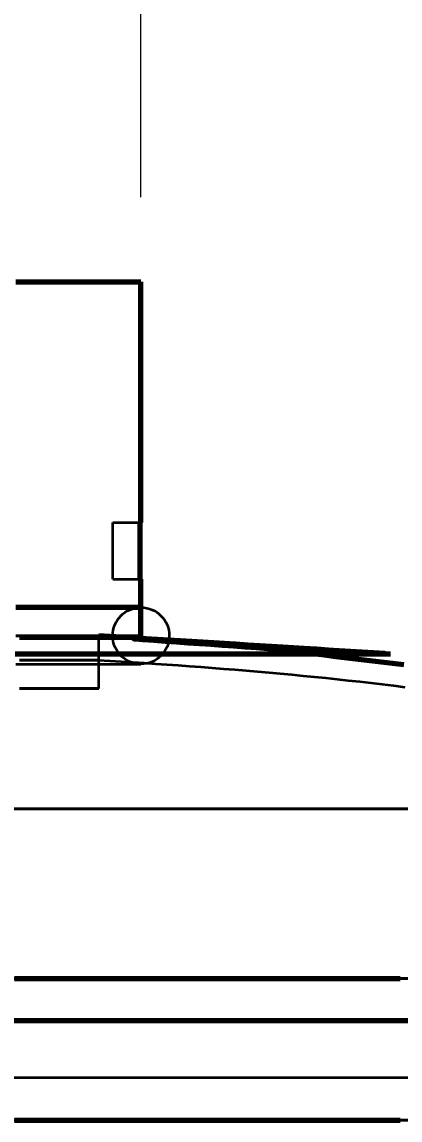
# Model space of a CAD drawing. Header units: millimetres. Extents: x 0 to 1554, y 0 to 420.
# Drawn here: x 131.87 to 138.55, y 304.7 to 324.09 of the extents above; entities that cross this region are included whole.
import ezdxf

# ---------------------------------------------------------------- set-up
doc = ezdxf.new("R2010")
doc.units = ezdxf.units.MM
doc.linetypes.add('IRAM-E-TRAZOS', pattern=[5, 4, -1])
for name, color, linetype, lineweight in [('01-VISIBLE', 7, 'CONTINUOUS', 70), ('02-OCULTA', 4, 'IRAM-E-TRAZOS', 35), ('04-COTA', 3, 'CONTINUOUS', 18)]:
    doc.layers.add(name, color=color, linetype=linetype, lineweight=lineweight)
doc.styles.add('ISO3098', font='isocpeur.ttf')
doc.dimstyles.new('FLAMA-IRAM', dxfattribs={"dimtxt": 3.5, "dimasz": 3.5, "dimexe": 2, "dimexo": 1.5, "dimgap": 1, "dimtad": 1, "dimdec": 1, "dimtxsty": 'ISO3098', "dimblk": 'IRAM_FLECHA', "dimblk1": 'IRAM_FLECHA', "dimblk2": 'IRAM_FLECHA', "dimcen": 2.5, "dimclrd": 256, "dimclre": 256, "dimclrt": 256, "dimazin": 3, "dimtfac": 1, "dimtmove": 0, "dimatfit": 3, "dimlwd": 18, "dimlwe": 18})

# ---------------------------------------------------------------- blocks, each defined once
blk = doc.blocks.new('IRAM_FLECHA')
blk.add_solid([(0, 0), (-1, 0.125), (-1, -0.125)])

msp = doc.modelspace()

# ---------------------------------------------------------------- linework, layer by layer
at = {"layer": '01-VISIBLE'}
for p, q in [((133.975, 315.25), (133.975, 319.5)), ((133.958, 314.25), (133.958, 315.25)), ((133.975, 313.25), (133.975, 314.25))]:
    msp.add_line(p, q, dxfattribs=at)
for points in [[(131.76, 319.5), (131.961, 319.5), (132.162, 319.5), (132.364, 319.5), (132.565, 319.5), (132.767, 319.5), (132.968, 319.5), (133.169, 319.5), (133.371, 319.5), (133.572, 319.5), (133.774, 319.5), (133.975, 319.5)], [(133.958, 315.25), (133.961, 315.25), (133.963, 315.25), (133.966, 315.25), (133.969, 315.25), (133.972, 315.25), (133.975, 315.25)], [(133.958, 314.25), (133.961, 314.25), (133.963, 314.25), (133.966, 314.25), (133.969, 314.25), (133.972, 314.25), (133.975, 314.25)], [(133.975, 313.75), (133.774, 313.75), (133.572, 313.75), (133.371, 313.75), (133.169, 313.75), (132.968, 313.75), (132.767, 313.75), (132.565, 313.75), (132.364, 313.75), (132.162, 313.75), (131.961, 313.75), (131.76, 313.75)], [(138.622, 312.735), (138.422, 312.761), (138.222, 312.786), (138.022, 312.81), (137.822, 312.833), (137.621, 312.857), (137.421, 312.881), (137.221, 312.905), (137.021, 312.933), (136.821, 312.962), (136.621, 312.984), (136.42, 313.002), (136.219, 313.019), (136.018, 313.035), (135.817, 313.05), (135.616, 313.065), (135.415, 313.079), (135.213, 313.094), (135.012, 313.108), (134.811, 313.122), (134.61, 313.137), (134.409, 313.151), (134.208, 313.166), (134.006, 313.181), (133.846, 313.196), (134.048, 313.186), (134.251, 313.175), (134.45, 313.164), (134.658, 313.151), (134.859, 313.14), (135.061, 313.128), (135.262, 313.116), (135.463, 313.104), (135.665, 313.092), (135.866, 313.08), (136.067, 313.068), (136.269, 313.055), (136.47, 313.043), (136.671, 313.031), (136.873, 313.019), (137.074, 313.007), (137.275, 312.995), (137.477, 312.983), (137.678, 312.971), (137.879, 312.959), (138.081, 312.947), (138.282, 312.935), (138.283, 312.936), (138.085, 312.948), (137.883, 312.961), (137.678, 312.974), (137.477, 312.986), (137.284, 312.998), (137.076, 313.011), (136.859, 313.025), (136.673, 313.036), (136.48, 313.048), (136.28, 313.061), (136.074, 313.073), (135.862, 313.087), (135.645, 313.1), (135.454, 313.112), (135.263, 313.124), (135.069, 313.136), (134.872, 313.148), (134.673, 313.16), (134.47, 313.173), (134.266, 313.186), (134.059, 313.198), (133.849, 313.211), (133.637, 313.224), (133.424, 313.238), (133.23, 313.25)], [(131.75, 312.929), (131.951, 312.929), (132.152, 312.929), (132.353, 312.929), (132.554, 312.929), (132.755, 312.929), (132.956, 312.929), (133.157, 312.929), (133.358, 312.929), (133.559, 312.929), (133.76, 312.929), (133.961, 312.929), (134.162, 312.929), (134.363, 312.929), (134.564, 312.929), (134.765, 312.929), (134.966, 312.929), (135.167, 312.929), (135.368, 312.929), (135.569, 312.929), (135.77, 312.929), (135.971, 312.929), (136.172, 312.929), (136.373, 312.929), (136.574, 312.929), (136.775, 312.929), (136.976, 312.929), (137.177, 312.929), (137.378, 312.929), (137.579, 312.929), (137.78, 312.929), (137.981, 312.929), (138.182, 312.929), (138.383, 312.929)], [(131.738, 307.195), (131.939, 307.195), (132.139, 307.195), (132.34, 307.195), (132.54, 307.195), (132.741, 307.195), (132.941, 307.195), (133.142, 307.195), (133.342, 307.195), (133.543, 307.195), (133.743, 307.195), (133.944, 307.195), (134.144, 307.195), (134.345, 307.195), (134.546, 307.195), (134.746, 307.195), (134.947, 307.195), (135.147, 307.195), (135.348, 307.195), (135.548, 307.195), (135.749, 307.195), (135.949, 307.195), (136.15, 307.195), (136.35, 307.195), (136.551, 307.195), (136.751, 307.195), (136.952, 307.195), (137.152, 307.195), (137.353, 307.195), (137.553, 307.195), (137.754, 307.195), (137.954, 307.195), (138.155, 307.195), (138.356, 307.195), (138.556, 307.195)], [(138.741, 306.445), (138.541, 306.445), (138.34, 306.445), (138.14, 306.445), (137.94, 306.445), (137.74, 306.445), (137.539, 306.445), (137.339, 306.445), (137.139, 306.445), (136.939, 306.445), (136.738, 306.445), (136.538, 306.445), (136.338, 306.445), (136.137, 306.445), (135.937, 306.445), (135.737, 306.445), (135.537, 306.445), (135.336, 306.445), (135.136, 306.445), (134.936, 306.445), (134.736, 306.445), (134.535, 306.445), (134.335, 306.445), (134.135, 306.445), (133.935, 306.445), (133.734, 306.445), (133.534, 306.445), (133.334, 306.445), (133.134, 306.445), (132.933, 306.445), (132.733, 306.445), (132.533, 306.445), (132.332, 306.445), (132.132, 306.445), (131.932, 306.445), (131.732, 306.445)], [(131.738, 304.695), (131.939, 304.695), (132.139, 304.695), (132.34, 304.695), (132.54, 304.695), (132.741, 304.695), (132.941, 304.695), (133.142, 304.695), (133.342, 304.695), (133.543, 304.695), (133.743, 304.695), (133.944, 304.695), (134.144, 304.695), (134.345, 304.695), (134.546, 304.695), (134.746, 304.695), (134.947, 304.695), (135.147, 304.695), (135.348, 304.695), (135.548, 304.695), (135.749, 304.695), (135.949, 304.695), (136.15, 304.695), (136.35, 304.695), (136.551, 304.695), (136.751, 304.695), (136.952, 304.695), (137.152, 304.695), (137.353, 304.695), (137.553, 304.695), (137.754, 304.695), (137.954, 304.695), (138.155, 304.695), (138.356, 304.695), (138.556, 304.695)]]:
    msp.add_lwpolyline(points, dxfattribs=at)
at = {"layer": '02-OCULTA'}
for p, q in [((133.475, 315.25), (133.958, 315.25)), ((133.475, 314.25), (133.475, 315.25)), ((133.475, 314.25), (133.475, 315.25)), ((133.475, 315.25), (133.958, 315.25)), ((133.958, 314.25), (133.958, 315.25)), ((133.475, 314.25), (133.958, 314.25)), ((133.475, 314.25), (133.958, 314.25)), ((133.225, 313.25), (133.225, 312.818)), ((133.23, 312.318), (133.23, 313.25))]:
    msp.add_line(p, q, dxfattribs=at)
for points in [[(133.975, 319.5), (133.774, 319.5), (133.572, 319.5), (133.371, 319.5), (133.169, 319.5), (132.968, 319.5), (132.767, 319.5), (132.565, 319.5), (132.364, 319.5), (132.162, 319.5), (131.961, 319.5), (131.76, 319.5)], [(133.975, 315.25), (133.972, 315.25), (133.969, 315.25), (133.966, 315.25), (133.963, 315.25), (133.961, 315.25), (133.958, 315.25)], [(133.975, 314.25), (133.972, 314.25), (133.969, 314.25), (133.966, 314.25), (133.963, 314.25), (133.961, 314.25), (133.958, 314.25)], [(133.975, 313.75), (133.774, 313.75), (133.572, 313.75), (133.371, 313.75), (133.169, 313.75), (132.968, 313.75), (132.767, 313.75), (132.565, 313.75), (132.364, 313.75), (132.162, 313.75), (131.961, 313.75), (131.76, 313.75)], [(133.975, 313.25), (133.774, 313.25), (133.572, 313.25), (133.371, 313.25), (133.169, 313.25), (132.968, 313.25), (132.767, 313.25), (132.565, 313.25), (132.364, 313.25), (132.162, 313.25), (131.961, 313.25), (131.76, 313.25)], [(131.76, 313.25), (131.961, 313.25), (132.162, 313.25), (132.364, 313.25), (132.565, 313.25), (132.767, 313.25), (132.968, 313.25), (133.169, 313.25), (133.371, 313.25), (133.572, 313.25), (133.774, 313.25), (133.975, 313.25)], [(133.225, 313.25), (133.025, 313.25), (132.825, 313.25), (132.625, 313.25), (132.425, 313.25), (132.225, 313.25), (132.025, 313.25), (131.825, 313.25)], [(131.825, 313.25), (132.025, 313.25), (132.225, 313.25), (132.425, 313.25), (132.625, 313.25), (132.825, 313.25), (133.025, 313.25), (133.225, 313.25)], [(133.23, 313.25), (133.03, 313.25), (132.83, 313.25), (132.63, 313.25), (132.429, 313.25), (132.229, 313.25), (132.029, 313.25), (131.829, 313.25)], [(131.829, 313.25), (132.029, 313.25), (132.229, 313.25), (132.429, 313.25), (132.63, 313.25), (132.83, 313.25), (133.03, 313.25), (133.23, 313.25)], [(133.831, 313.197), (133.631, 313.197), (133.431, 313.197), (133.231, 313.197), (133.03, 313.197), (132.83, 313.197), (132.63, 313.197), (132.43, 313.197), (132.23, 313.197), (132.03, 313.197), (131.829, 313.197)], [(133.831, 313.197), (133.631, 313.197), (133.431, 313.197), (133.231, 313.197), (133.03, 313.197), (132.83, 313.197), (132.63, 313.197), (132.43, 313.197), (132.23, 313.197), (132.03, 313.197), (131.829, 313.197)], [(133.23, 313.25), (133.229, 313.25), (133.228, 313.25), (133.228, 313.25), (133.227, 313.25), (133.226, 313.25), (133.225, 313.25)], [(131.75, 312.929), (131.951, 312.929), (132.152, 312.929), (132.353, 312.929), (132.554, 312.929), (132.755, 312.929), (132.956, 312.929), (133.157, 312.929), (133.358, 312.929), (133.559, 312.929), (133.76, 312.929), (133.961, 312.929), (134.162, 312.929), (134.363, 312.929), (134.564, 312.929), (134.765, 312.929), (134.966, 312.929), (135.167, 312.929), (135.368, 312.929), (135.569, 312.929), (135.77, 312.929), (135.971, 312.929), (136.172, 312.929), (136.373, 312.929), (136.574, 312.929), (136.775, 312.929), (136.976, 312.929), (137.177, 312.929), (137.378, 312.929), (137.579, 312.929), (137.78, 312.929), (137.981, 312.929), (138.182, 312.929), (138.383, 312.929)], [(131.76, 312.75), (131.961, 312.75), (132.162, 312.75), (132.364, 312.75), (132.565, 312.75), (132.767, 312.75), (132.968, 312.75), (133.169, 312.75), (133.371, 312.75), (133.572, 312.75), (133.774, 312.75), (133.975, 312.75)], [(131.76, 312.75), (131.961, 312.75), (132.162, 312.75), (132.364, 312.75), (132.565, 312.75), (132.767, 312.75), (132.968, 312.75), (133.169, 312.75), (133.371, 312.75), (133.572, 312.75), (133.774, 312.75), (133.975, 312.75)], [(133.225, 312.818), (133.025, 312.818), (132.825, 312.818), (132.625, 312.818), (132.425, 312.818), (132.225, 312.818), (132.025, 312.818), (131.825, 312.818)], [(131.825, 312.818), (132.025, 312.818), (132.225, 312.818), (132.425, 312.818), (132.625, 312.818), (132.825, 312.818), (133.025, 312.818), (133.225, 312.818)], [(133.225, 312.818), (133.426, 312.807), (133.627, 312.795), (133.828, 312.783), (134.029, 312.77), (134.23, 312.757), (134.431, 312.743), (134.632, 312.729), (134.833, 312.715), (135.034, 312.7), (135.234, 312.685), (135.435, 312.669), (135.636, 312.653), (135.836, 312.636), (136.037, 312.619), (136.238, 312.601), (136.438, 312.583), (136.639, 312.564), (136.839, 312.545), (137.04, 312.525), (137.24, 312.505), (137.44, 312.484), (137.64, 312.462), (137.841, 312.44), (138.041, 312.417), (138.241, 312.394), (138.441, 312.37), (138.641, 312.345)], [(133.23, 312.318), (133.03, 312.318), (132.83, 312.318), (132.63, 312.318), (132.429, 312.318), (132.229, 312.318), (132.029, 312.318), (131.829, 312.318)], [(131.829, 312.318), (132.029, 312.318), (132.229, 312.318), (132.429, 312.318), (132.63, 312.318), (132.83, 312.318), (133.03, 312.318), (133.23, 312.318)], [(138.725, 310.195), (138.525, 310.195), (138.325, 310.195), (138.125, 310.195), (137.925, 310.195), (137.725, 310.195), (137.525, 310.195), (137.325, 310.195), (137.125, 310.195), (136.925, 310.195), (136.725, 310.195), (136.525, 310.195), (136.325, 310.195), (136.125, 310.195), (135.925, 310.195), (135.725, 310.195), (135.525, 310.195), (135.325, 310.195), (135.125, 310.195), (134.925, 310.195), (134.725, 310.195), (134.525, 310.195), (134.325, 310.195), (134.125, 310.195), (133.925, 310.195), (133.725, 310.195), (133.525, 310.195), (133.325, 310.195), (133.125, 310.195), (132.925, 310.195), (132.725, 310.195), (132.525, 310.195), (132.325, 310.195), (132.125, 310.195), (131.925, 310.195), (131.725, 310.195)], [(131.725, 310.195), (131.925, 310.195), (132.125, 310.195), (132.325, 310.195), (132.525, 310.195), (132.725, 310.195), (132.925, 310.195), (133.125, 310.195), (133.325, 310.195), (133.525, 310.195), (133.725, 310.195), (133.925, 310.195), (134.125, 310.195), (134.325, 310.195), (134.525, 310.195), (134.725, 310.195), (134.925, 310.195), (135.125, 310.195), (135.325, 310.195), (135.525, 310.195), (135.725, 310.195), (135.925, 310.195), (136.125, 310.195), (136.325, 310.195), (136.525, 310.195), (136.725, 310.195), (136.925, 310.195), (137.125, 310.195), (137.325, 310.195), (137.525, 310.195), (137.725, 310.195), (137.925, 310.195), (138.125, 310.195), (138.325, 310.195), (138.525, 310.195), (138.725, 310.195)], [(138.658, 310.195), (138.457, 310.195), (138.257, 310.195), (138.056, 310.195), (137.856, 310.195), (137.655, 310.195), (137.455, 310.195), (137.254, 310.195), (137.053, 310.195), (136.853, 310.195), (136.652, 310.195), (136.452, 310.195), (136.251, 310.195), (136.051, 310.195), (135.85, 310.195), (135.65, 310.195), (135.449, 310.195), (135.248, 310.195), (135.048, 310.195), (134.847, 310.195), (134.647, 310.195), (134.446, 310.195), (134.246, 310.195), (134.045, 310.195), (133.845, 310.195), (133.644, 310.195), (133.444, 310.195), (133.243, 310.195), (133.042, 310.195), (132.842, 310.195), (132.641, 310.195), (132.441, 310.195), (132.24, 310.195), (132.04, 310.195), (131.839, 310.195)], [(131.839, 310.195), (132.04, 310.195), (132.24, 310.195), (132.441, 310.195), (132.641, 310.195), (132.842, 310.195), (133.042, 310.195), (133.243, 310.195), (133.444, 310.195), (133.644, 310.195), (133.845, 310.195), (134.045, 310.195), (134.246, 310.195), (134.446, 310.195), (134.647, 310.195), (134.847, 310.195), (135.048, 310.195), (135.248, 310.195), (135.449, 310.195), (135.65, 310.195), (135.85, 310.195), (136.051, 310.195), (136.251, 310.195), (136.452, 310.195), (136.652, 310.195), (136.853, 310.195), (137.053, 310.195), (137.254, 310.195), (137.455, 310.195), (137.655, 310.195), (137.856, 310.195), (138.056, 310.195), (138.257, 310.195), (138.457, 310.195), (138.658, 310.195)], [(138.725, 307.195), (138.525, 307.195), (138.325, 307.195), (138.125, 307.195), (137.925, 307.195), (137.725, 307.195), (137.525, 307.195), (137.325, 307.195), (137.125, 307.195), (136.925, 307.195), (136.725, 307.195), (136.525, 307.195), (136.325, 307.195), (136.125, 307.195), (135.925, 307.195), (135.725, 307.195), (135.525, 307.195), (135.325, 307.195), (135.125, 307.195), (134.925, 307.195), (134.725, 307.195), (134.525, 307.195), (134.325, 307.195), (134.125, 307.195), (133.925, 307.195), (133.725, 307.195), (133.525, 307.195), (133.325, 307.195), (133.125, 307.195), (132.925, 307.195), (132.725, 307.195), (132.525, 307.195), (132.325, 307.195), (132.125, 307.195), (131.925, 307.195), (131.725, 307.195)], [(131.725, 307.195), (131.925, 307.195), (132.125, 307.195), (132.325, 307.195), (132.525, 307.195), (132.725, 307.195), (132.925, 307.195), (133.125, 307.195), (133.325, 307.195), (133.525, 307.195), (133.725, 307.195), (133.925, 307.195), (134.125, 307.195), (134.325, 307.195), (134.525, 307.195), (134.725, 307.195), (134.925, 307.195), (135.125, 307.195), (135.325, 307.195), (135.525, 307.195), (135.725, 307.195), (135.925, 307.195), (136.125, 307.195), (136.325, 307.195), (136.525, 307.195), (136.725, 307.195), (136.925, 307.195), (137.125, 307.195), (137.325, 307.195), (137.525, 307.195), (137.725, 307.195), (137.925, 307.195), (138.125, 307.195), (138.325, 307.195), (138.525, 307.195), (138.725, 307.195)], [(138.725, 307.195), (138.525, 307.195), (138.325, 307.195), (138.125, 307.195), (137.925, 307.195), (137.725, 307.195), (137.525, 307.195), (137.325, 307.195), (137.125, 307.195), (136.925, 307.195), (136.725, 307.195), (136.525, 307.195), (136.325, 307.195), (136.125, 307.195), (135.925, 307.195), (135.725, 307.195), (135.525, 307.195), (135.325, 307.195), (135.125, 307.195), (134.925, 307.195), (134.725, 307.195), (134.525, 307.195), (134.325, 307.195), (134.125, 307.195), (133.925, 307.195), (133.725, 307.195), (133.525, 307.195), (133.325, 307.195), (133.125, 307.195), (132.925, 307.195), (132.725, 307.195), (132.525, 307.195), (132.325, 307.195), (132.125, 307.195), (131.925, 307.195), (131.725, 307.195)], [(131.725, 307.195), (131.925, 307.195), (132.125, 307.195), (132.325, 307.195), (132.525, 307.195), (132.725, 307.195), (132.925, 307.195), (133.125, 307.195), (133.325, 307.195), (133.525, 307.195), (133.725, 307.195), (133.925, 307.195), (134.125, 307.195), (134.325, 307.195), (134.525, 307.195), (134.725, 307.195), (134.925, 307.195), (135.125, 307.195), (135.325, 307.195), (135.525, 307.195), (135.725, 307.195), (135.925, 307.195), (136.125, 307.195), (136.325, 307.195), (136.525, 307.195), (136.725, 307.195), (136.925, 307.195), (137.125, 307.195), (137.325, 307.195), (137.525, 307.195), (137.725, 307.195), (137.925, 307.195), (138.125, 307.195), (138.325, 307.195), (138.525, 307.195), (138.725, 307.195)], [(138.556, 307.195), (138.356, 307.195), (138.155, 307.195), (137.954, 307.195), (137.754, 307.195), (137.553, 307.195), (137.353, 307.195), (137.152, 307.195), (136.952, 307.195), (136.751, 307.195), (136.551, 307.195), (136.35, 307.195), (136.15, 307.195), (135.949, 307.195), (135.749, 307.195), (135.548, 307.195), (135.348, 307.195), (135.147, 307.195), (134.947, 307.195), (134.746, 307.195), (134.546, 307.195), (134.345, 307.195), (134.144, 307.195), (133.944, 307.195), (133.743, 307.195), (133.543, 307.195), (133.342, 307.195), (133.142, 307.195), (132.941, 307.195), (132.741, 307.195), (132.54, 307.195), (132.34, 307.195), (132.139, 307.195), (131.939, 307.195), (131.738, 307.195)], [(138.658, 307.195), (138.457, 307.195), (138.257, 307.195), (138.056, 307.195), (137.856, 307.195), (137.655, 307.195), (137.455, 307.195), (137.254, 307.195), (137.053, 307.195), (136.853, 307.195), (136.652, 307.195), (136.452, 307.195), (136.251, 307.195), (136.051, 307.195), (135.85, 307.195), (135.65, 307.195), (135.449, 307.195), (135.248, 307.195), (135.048, 307.195), (134.847, 307.195), (134.647, 307.195), (134.446, 307.195), (134.246, 307.195), (134.045, 307.195), (133.845, 307.195), (133.644, 307.195), (133.444, 307.195), (133.243, 307.195), (133.042, 307.195), (132.842, 307.195), (132.641, 307.195), (132.441, 307.195), (132.24, 307.195), (132.04, 307.195), (131.839, 307.195)], [(131.839, 307.195), (132.04, 307.195), (132.24, 307.195), (132.441, 307.195), (132.641, 307.195), (132.842, 307.195), (133.042, 307.195), (133.243, 307.195), (133.444, 307.195), (133.644, 307.195), (133.845, 307.195), (134.045, 307.195), (134.246, 307.195), (134.446, 307.195), (134.647, 307.195), (134.847, 307.195), (135.048, 307.195), (135.248, 307.195), (135.449, 307.195), (135.65, 307.195), (135.85, 307.195), (136.051, 307.195), (136.251, 307.195), (136.452, 307.195), (136.652, 307.195), (136.853, 307.195), (137.053, 307.195), (137.254, 307.195), (137.455, 307.195), (137.655, 307.195), (137.856, 307.195), (138.056, 307.195), (138.257, 307.195), (138.457, 307.195), (138.658, 307.195)], [(138.741, 306.445), (138.541, 306.445), (138.34, 306.445), (138.14, 306.445), (137.94, 306.445), (137.74, 306.445), (137.539, 306.445), (137.339, 306.445), (137.139, 306.445), (136.939, 306.445), (136.738, 306.445), (136.538, 306.445), (136.338, 306.445), (136.138, 306.445), (135.937, 306.445), (135.737, 306.445), (135.537, 306.445), (135.336, 306.445), (135.136, 306.445), (134.936, 306.445), (134.736, 306.445), (134.535, 306.445), (134.335, 306.445), (134.135, 306.445), (133.935, 306.445), (133.734, 306.445), (133.534, 306.445), (133.334, 306.445), (133.134, 306.445), (132.933, 306.445), (132.733, 306.445), (132.533, 306.445), (132.332, 306.445), (132.132, 306.445), (131.932, 306.445), (131.732, 306.445)], [(131.732, 305.445), (131.932, 305.445), (132.132, 305.445), (132.332, 305.445), (132.533, 305.445), (132.733, 305.445), (132.933, 305.445), (133.134, 305.445), (133.334, 305.445), (133.534, 305.445), (133.734, 305.445), (133.935, 305.445), (134.135, 305.445), (134.335, 305.445), (134.535, 305.445), (134.736, 305.445), (134.936, 305.445), (135.136, 305.445), (135.336, 305.445), (135.537, 305.445), (135.737, 305.445), (135.937, 305.445), (136.137, 305.445), (136.338, 305.445), (136.538, 305.445), (136.738, 305.445), (136.939, 305.445), (137.139, 305.445), (137.339, 305.445), (137.539, 305.445), (137.74, 305.445), (137.94, 305.445), (138.14, 305.445), (138.34, 305.445), (138.541, 305.445), (138.741, 305.445)], [(131.732, 305.445), (131.932, 305.445), (132.132, 305.445), (132.332, 305.445), (132.533, 305.445), (132.733, 305.445), (132.933, 305.445), (133.134, 305.445), (133.334, 305.445), (133.534, 305.445), (133.734, 305.445), (133.935, 305.445), (134.135, 305.445), (134.335, 305.445), (134.535, 305.445), (134.736, 305.445), (134.936, 305.445), (135.136, 305.445), (135.336, 305.445), (135.537, 305.445), (135.737, 305.445), (135.937, 305.445), (136.137, 305.445), (136.338, 305.445), (136.538, 305.445), (136.738, 305.445), (136.939, 305.445), (137.139, 305.445), (137.339, 305.445), (137.539, 305.445), (137.74, 305.445), (137.94, 305.445), (138.14, 305.445), (138.34, 305.445), (138.541, 305.445), (138.741, 305.445)], [(138.725, 304.695), (138.525, 304.695), (138.325, 304.695), (138.125, 304.695), (137.925, 304.695), (137.725, 304.695), (137.525, 304.695), (137.325, 304.695), (137.125, 304.695), (136.925, 304.695), (136.725, 304.695), (136.525, 304.695), (136.325, 304.695), (136.125, 304.695), (135.925, 304.695), (135.725, 304.695), (135.525, 304.695), (135.325, 304.695), (135.125, 304.695), (134.925, 304.695), (134.725, 304.695), (134.525, 304.695), (134.325, 304.695), (134.125, 304.695), (133.925, 304.695), (133.725, 304.695), (133.525, 304.695), (133.325, 304.695), (133.125, 304.695), (132.925, 304.695), (132.725, 304.695), (132.525, 304.695), (132.325, 304.695), (132.125, 304.695), (131.925, 304.695), (131.725, 304.695)], [(131.725, 304.695), (131.925, 304.695), (132.125, 304.695), (132.325, 304.695), (132.525, 304.695), (132.725, 304.695), (132.925, 304.695), (133.125, 304.695), (133.325, 304.695), (133.525, 304.695), (133.725, 304.695), (133.925, 304.695), (134.125, 304.695), (134.325, 304.695), (134.525, 304.695), (134.725, 304.695), (134.925, 304.695), (135.125, 304.695), (135.325, 304.695), (135.525, 304.695), (135.725, 304.695), (135.925, 304.695), (136.125, 304.695), (136.325, 304.695), (136.525, 304.695), (136.725, 304.695), (136.925, 304.695), (137.125, 304.695), (137.325, 304.695), (137.525, 304.695), (137.725, 304.695), (137.925, 304.695), (138.125, 304.695), (138.325, 304.695), (138.525, 304.695), (138.725, 304.695)], [(138.556, 304.695), (138.356, 304.695), (138.155, 304.695), (137.954, 304.695), (137.754, 304.695), (137.553, 304.695), (137.353, 304.695), (137.152, 304.695), (136.952, 304.695), (136.751, 304.695), (136.551, 304.695), (136.35, 304.695), (136.15, 304.695), (135.949, 304.695), (135.749, 304.695), (135.548, 304.695), (135.348, 304.695), (135.147, 304.695), (134.947, 304.695), (134.746, 304.695), (134.546, 304.695), (134.345, 304.695), (134.144, 304.695), (133.944, 304.695), (133.743, 304.695), (133.543, 304.695), (133.342, 304.695), (133.142, 304.695), (132.941, 304.695), (132.741, 304.695), (132.54, 304.695), (132.34, 304.695), (132.139, 304.695), (131.939, 304.695), (131.738, 304.695)]]:
    msp.add_lwpolyline(points, dxfattribs=at)
msp.add_circle((133.975, 313.25), 0.5, dxfattribs=at)

# ---------------------------------------------------------------- dimensions: what is measured, and where the dimension line sits
at = {"layer": '04-COTA'}
msp.add_linear_dim(base=(119.475, 327.5), p1=(119.475, 319.5), p2=(133.975, 319.5), dimstyle='FLAMA-IRAM', override={"dimlfac": 2, "dimpost": '%%c<>'}, dxfattribs=at).render()

doc.saveas('drawing.dxf')
